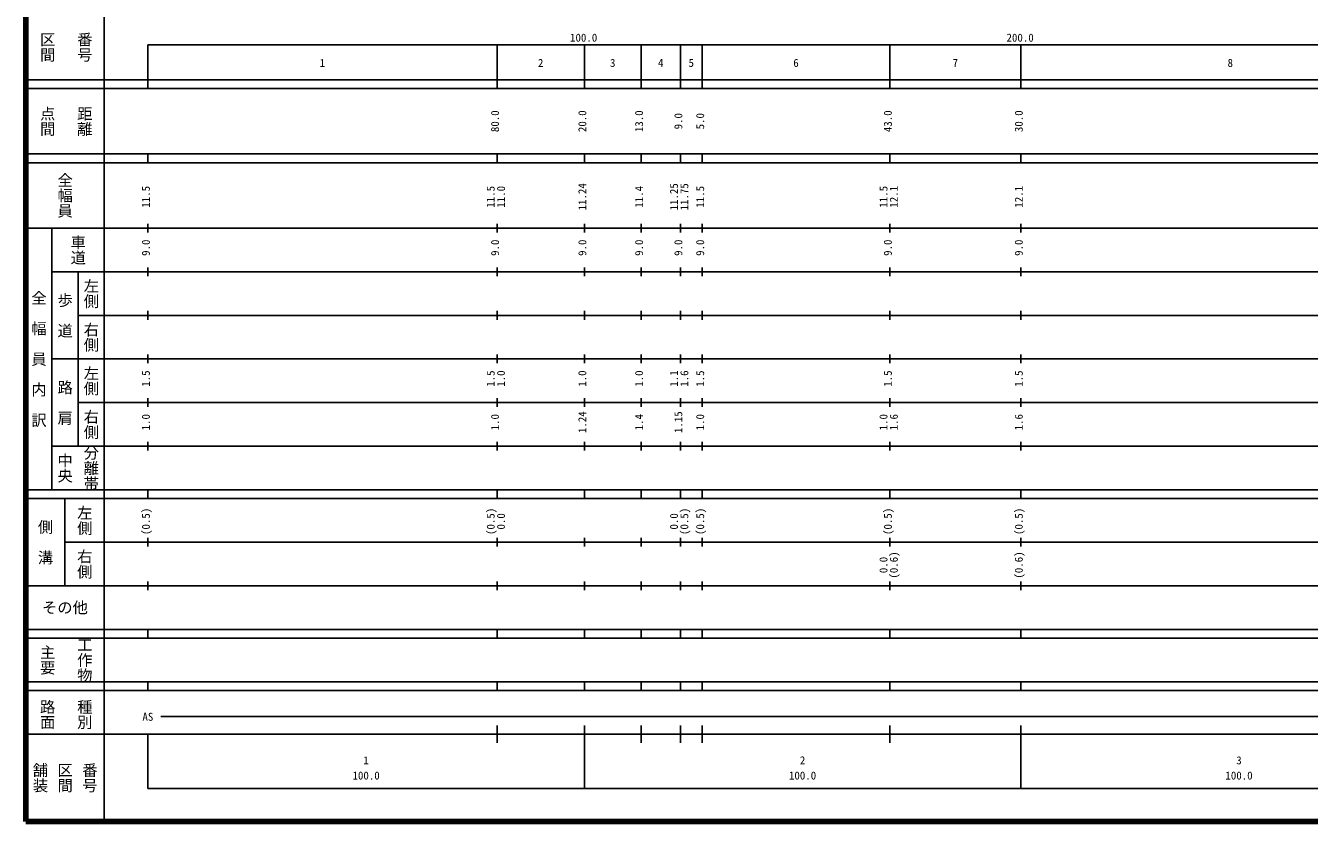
# Model space of a CAD drawing. Units: millimetres on the paper, enlarged 1000 times. Extents: x 40000 to 680000, y 20000 to 380000.
# Drawn here: x 40000 to 334108, y 20000 to 202409 of the extents above; entities that cross this region are included whole.
import ezdxf
from ezdxf.enums import TextEntityAlignment as Align

# ---------------------------------------------------------------- set-up
doc = ezdxf.new("R2010")
doc.units = ezdxf.units.MM
doc.header["$LTSCALE"] = 1000
doc.layers.add('M-TTL', color=2, linetype='Continuous', lineweight=140)
doc.layers.add('M-TTL-BAND', color=7, linetype='Continuous', lineweight=25)
doc.styles.add('@ＭＳ ゴシック', font='')
doc.styles.add('ＭＳ ゴシック', font='')
doc.styles.get('@ＭＳ ゴシック').set_extended_font_data('@MS Gothic')
doc.styles.get('ＭＳ ゴシック').set_extended_font_data('MS Gothic')

msp = doc.modelspace()

# ---------------------------------------------------------------- linework, layer by layer
at = {"layer": 'M-TTL'}
for p, q in [((40000, 380000), (40000, 20000)), ((40000, 20000), (680000, 20000))]:
    msp.add_line(p, q, dxfattribs=at)
at = {"layer": 'M-TTL-BAND'}
for p, q in [((58000, 370000), (58000, 20000)), ((68000, 198000), (579000, 198000)), ((68000, 198000), (68000, 188000)), ((148000, 188000), (148000, 198000)), ((168000, 188000), (168000, 198000)), ((181000, 188000), (181000, 198000)), ((190000, 188000), (190000, 198000)), ((195000, 188000), (195000, 198000)), ((238000, 188000), (238000, 198000)), ((268000, 188000), (268000, 198000)), ((40000, 190000), (579000, 190000)), ((40000, 188000), (579000, 188000)), ((40000, 173000), (579000, 173000)), ((40000, 171000), (579000, 171000)), ((68000, 171000), (68000, 173000)), ((148000, 171000), (148000, 173000)), ((168000, 171000), (168000, 173000)), ((181000, 171000), (181000, 173000)), ((190000, 171000), (190000, 173000)), ((195000, 171000), (195000, 173000)), ((238000, 171000), (238000, 173000)), ((268000, 171000), (268000, 173000)), ((40000, 156000), (579000, 156000)), ((46000, 96000), (46000, 156000)), ((68000, 155000), (68000, 157000)), ((148000, 155000), (148000, 157000)), ((168000, 155000), (168000, 157000)), ((181000, 155000), (181000, 157000)), ((190000, 155000), (190000, 157000)), ((195000, 155000), (195000, 157000)), ((238000, 155000), (238000, 157000)), ((268000, 155000), (268000, 157000)), ((46000, 146000), (579000, 146000)), ((52000, 146000), (52000, 106000)), ((68000, 145000), (68000, 147000)), ((148000, 145000), (148000, 147000)), ((168000, 145000), (168000, 147000)), ((181000, 145000), (181000, 147000)), ((190000, 145000), (190000, 147000)), ((195000, 145000), (195000, 147000)), ((238000, 145000), (238000, 147000)), ((268000, 145000), (268000, 147000)), ((52000, 136000), (579000, 136000)), ((68000, 135000), (68000, 137000)), ((148000, 135000), (148000, 137000)), ((168000, 135000), (168000, 137000)), ((181000, 135000), (181000, 137000)), ((190000, 135000), (190000, 137000)), ((195000, 135000), (195000, 137000)), ((238000, 135000), (238000, 137000)), ((268000, 135000), (268000, 137000)), ((68000, 125000), (68000, 127000)), ((148000, 125000), (148000, 127000)), ((168000, 125000), (168000, 127000)), ((181000, 125000), (181000, 127000)), ((190000, 125000), (190000, 127000)), ((195000, 125000), (195000, 127000)), ((238000, 125000), (238000, 127000)), ((268000, 125000), (268000, 127000)), ((46000, 126000), (579000, 126000)), ((52000, 116000), (579000, 116000)), ((68000, 115000), (68000, 117000)), ((148000, 115000), (148000, 117000)), ((168000, 115000), (168000, 117000)), ((181000, 115000), (181000, 117000)), ((190000, 115000), (190000, 117000)), ((195000, 115000), (195000, 117000)), ((238000, 115000), (238000, 117000)), ((268000, 115000), (268000, 117000)), ((46000, 106000), (579000, 106000)), ((68000, 105000), (68000, 107000)), ((148000, 105000), (148000, 107000)), ((168000, 105000), (168000, 107000)), ((181000, 105000), (181000, 107000)), ((190000, 105000), (190000, 107000)), ((195000, 105000), (195000, 107000)), ((238000, 105000), (238000, 107000)), ((268000, 105000), (268000, 107000)), ((40000, 96000), (579000, 96000)), ((68000, 94000), (68000, 96000)), ((148000, 94000), (148000, 96000)), ((168000, 94000), (168000, 96000)), ((181000, 94000), (181000, 96000)), ((190000, 94000), (190000, 96000)), ((195000, 94000), (195000, 96000)), ((238000, 94000), (238000, 96000)), ((268000, 94000), (268000, 96000)), ((40000, 94000), (579000, 94000)), ((49000, 94000), (49000, 74000)), ((49000, 84000), (579000, 84000)), ((68000, 83000), (68000, 85000)), ((148000, 83000), (148000, 85000)), ((168000, 83000), (168000, 85000)), ((181000, 83000), (181000, 85000)), ((190000, 83000), (190000, 85000)), ((195000, 83000), (195000, 85000)), ((238000, 83000), (238000, 85000)), ((268000, 83000), (268000, 85000)), ((40000, 74000), (579000, 74000)), ((68000, 73000), (68000, 75000)), ((148000, 73000), (148000, 75000)), ((168000, 73000), (168000, 75000)), ((181000, 73000), (181000, 75000)), ((190000, 73000), (190000, 75000)), ((195000, 73000), (195000, 75000)), ((238000, 73000), (238000, 75000)), ((268000, 73000), (268000, 75000)), ((40000, 64000), (579000, 64000)), ((40000, 62000), (579000, 62000)), ((68000, 62000), (68000, 64000)), ((148000, 62000), (148000, 64000)), ((168000, 62000), (168000, 64000)), ((181000, 62000), (181000, 64000)), ((190000, 62000), (190000, 64000)), ((195000, 62000), (195000, 64000)), ((238000, 62000), (238000, 64000)), ((268000, 62000), (268000, 64000)), ((40000, 52000), (579000, 52000)), ((40000, 50000), (579000, 50000)), ((68000, 50000), (68000, 52000)), ((148000, 50000), (148000, 52000)), ((168000, 50000), (168000, 52000)), ((181000, 50000), (181000, 52000)), ((190000, 50000), (190000, 52000)), ((195000, 50000), (195000, 52000)), ((238000, 50000), (238000, 52000)), ((268000, 50000), (268000, 52000)), ((71000, 44000), (441000, 44000)), ((148000, 38000), (148000, 42000)), ((168000, 27500), (168000, 42000)), ((181000, 38000), (181000, 42000)), ((190000, 38000), (190000, 42000)), ((195000, 38000), (195000, 42000)), ((238000, 38000), (238000, 42000)), ((268000, 27500), (268000, 42000)), ((40000, 40000), (579000, 40000)), ((68000, 40000), (68000, 27500)), ((68000, 27500), (579000, 27500))]:
    msp.add_line(p, q, dxfattribs=at)

# ---------------------------------------------------------------- texts
at = {"layer": 'M-TTL-BAND', "style": '@ＭＳ ゴシック'}
for s, p in [('区間', (45000, 197500)), ('番号', (53500, 197500)), ('点間', (45000, 180500)), ('距離', (53500, 180500)), ('全幅員', (49000, 163500)), ('車道', (52000, 151000)), ('左側', (55000, 141000)), ('全\u3000幅\u3000員\u3000内\u3000訳', (43000, 126000)), ('歩\u3000道', (49000, 136000)), ('右側', (55000, 131000)), ('左側', (55000, 121000)), ('路\u3000肩', (49000, 116000)), ('右側', (55000, 111000)), ('分離帯', (55000, 101000)), ('中央', (49000, 101000)), ('左側', (53500, 89000)), ('側\u3000溝', (44500, 84000)), ('右側', (53500, 79000)), ('主要', (45000, 57000)), ('工作物', (53500, 57000)), ('路面', (45000, 44500)), ('種別', (53500, 44500)), ('舗装', (43333, 30000)), ('区間', (49000, 30000)), ('番号', (54667, 30000))]:
    msp.add_text(s, height=2566, rotation=270, dxfattribs=at).set_placement(p, align=Align.MIDDLE_CENTER)
at = {"layer": 'M-TTL-BAND', "style": 'ＭＳ ゴシック'}
for s, p in [('100.0', (167844, 198195)), ('200.0', (267844, 198195)), ('1', (108000, 192405)), ('2', (158000, 192405)), ('3', (174500, 192405)), ('4', (185500, 192405)), ('5', (192500, 192405)), ('6', (216500, 192405)), ('7', (253000, 192405)), ('8', (316000, 192405)), ('AS', (68000, 42500)), ('1', (118000, 32523)), ('2', (218000, 32523)), ('3', (318000, 32523)), ('100.0', (118000, 29033)), ('100.0', (218000, 29033)), ('100.0', (318000, 29033))]:
    msp.add_text(s, height=1833, dxfattribs=at).set_placement(p, align=Align.BOTTOM_CENTER)
for s, p in [('80.0', (149000, 180500)), ('20.0', (169000, 180500)), ('13.0', (182000, 180500)), ('43.0', (239000, 180500)), ('30.0', (269000, 180500)), ('9.0', (191000, 180500)), ('5.0', (196000, 180500)), ('11.5', (69000, 163174)), ('11.5', (148000, 163174)), ('11.0', (150370, 163174)), ('11.24', (169000, 163174)), ('11.4', (182000, 163174)), ('11.25', (190000, 163174)), ('11.75', (192370, 163174)), ('11.5', (196000, 163174)), ('11.5', (238000, 163174)), ('12.1', (240370, 163174)), ('12.1', (269000, 163174)), ('9.0', (69000, 151500)), ('9.0', (149000, 151500)), ('9.0', (169000, 151500)), ('9.0', (182000, 151500)), ('9.0', (191000, 151500)), ('9.0', (196000, 151500)), ('9.0', (239000, 151500)), ('9.0', (269000, 151500)), ('1.5', (69000, 121500)), ('1.5', (148000, 121500)), ('1.0', (150370, 121500)), ('1.0', (169000, 121500)), ('1.0', (182000, 121500)), ('1.1', (190000, 121500)), ('1.6', (192370, 121500)), ('1.5', (196000, 121500)), ('1.5', (239000, 121500)), ('1.5', (269000, 121500)), ('1.0', (69000, 111500)), ('1.0', (149000, 111500)), ('1.24', (169000, 111500)), ('1.4', (182000, 111500)), ('1.15', (191000, 111500)), ('1.0', (196000, 111500)), ('1.0', (238000, 111500)), ('1.6', (240370, 111500)), ('1.6', (269000, 111500)), ('(0.5)', (69000, 88764)), ('(0.5)', (148000, 88764)), ('(0.5)', (192370, 88764)), ('(0.5)', (196000, 88764)), ('(0.5)', (239000, 88764)), ('(0.5)', (269000, 88764)), ('0.0', (150370, 88764)), ('0.0', (190000, 88764)), ('0.0', (238000, 78764)), ('(0.6)', (240370, 78764)), ('(0.6)', (269000, 78764))]:
    msp.add_text(s, height=1833, rotation=90, dxfattribs=at).set_placement(p, align=Align.BOTTOM_CENTER)
msp.add_text('その他', height=2566, dxfattribs=at).set_placement((49000, 69000), align=Align.MIDDLE_CENTER)

doc.saveas('drawing.dxf')
